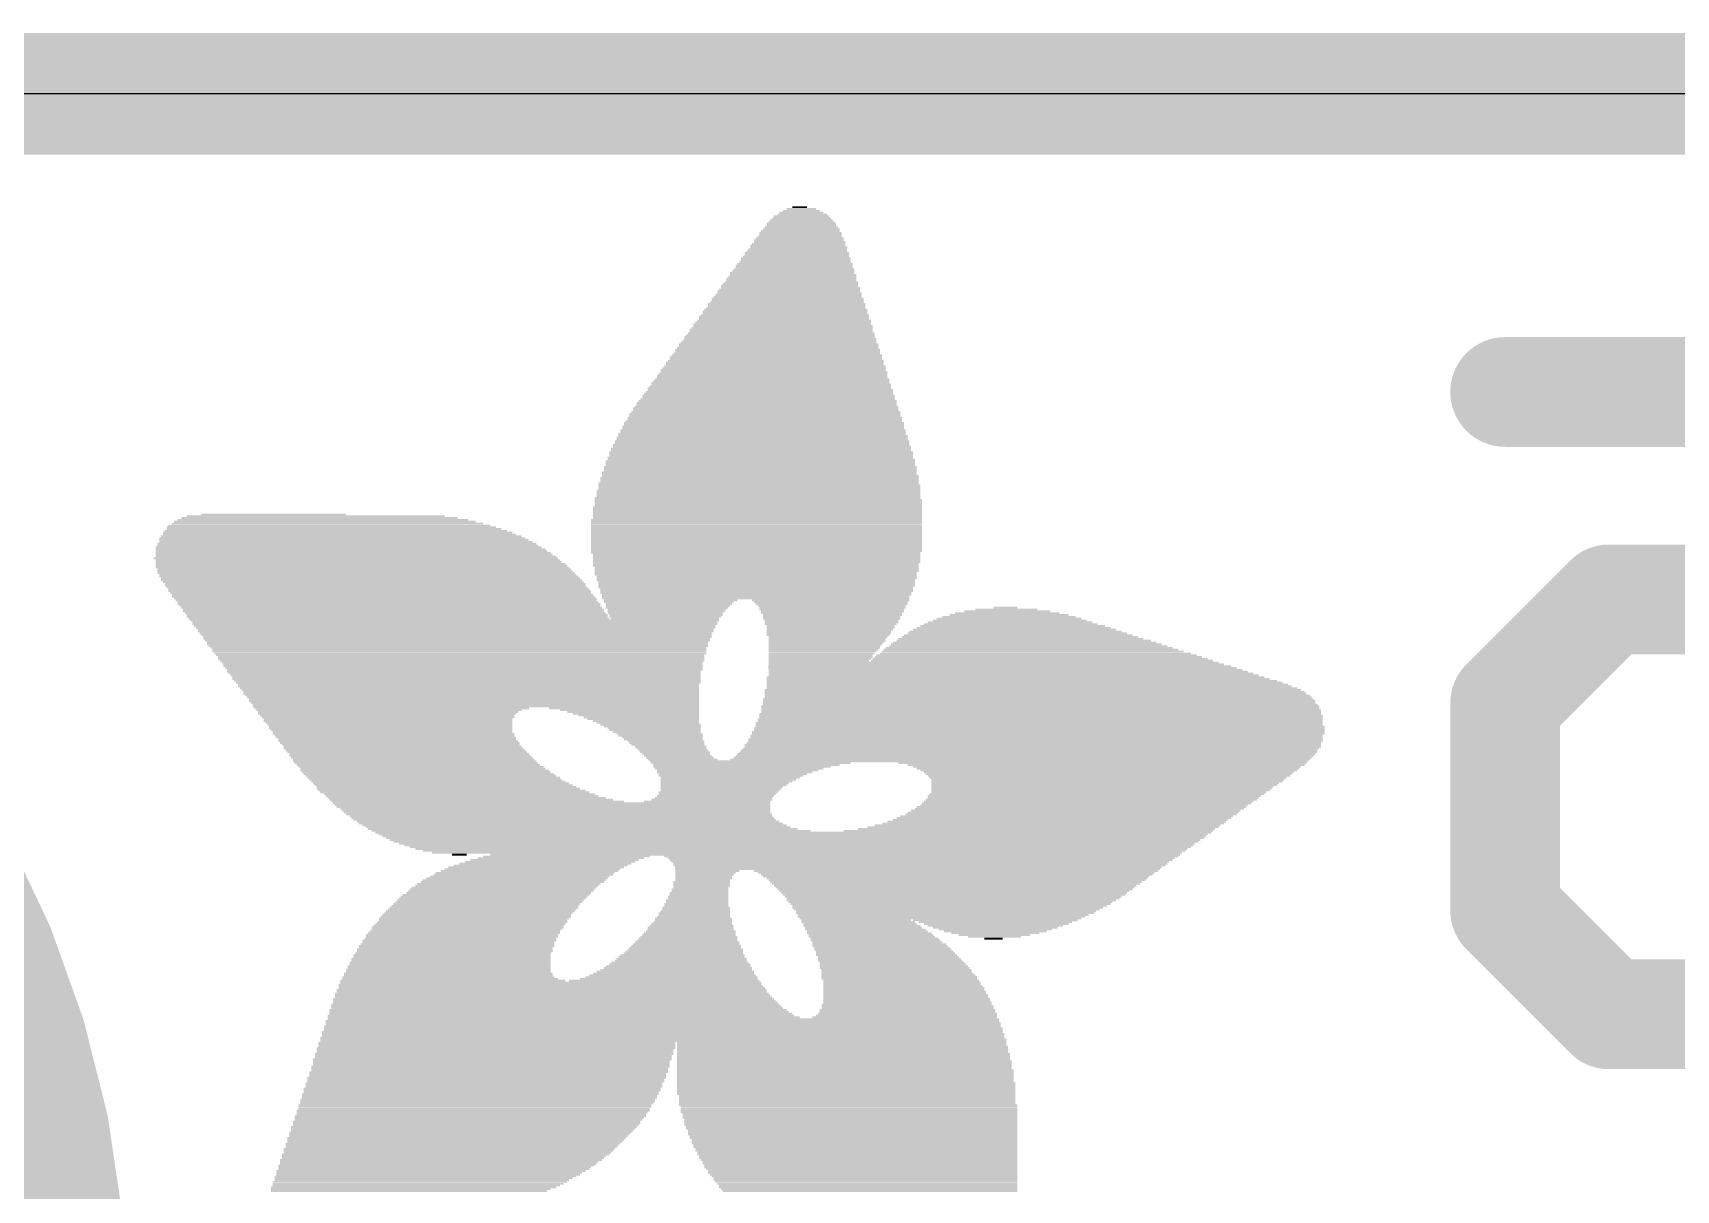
# Model space of a CAD drawing. Extents: x -0.1 to 25.5, y -0.1 to 17.9.
# Drawn here: x 4.445 to 7.868, y 15.496 to 17.907 of the extents above; entities that cross this region are included whole.
import ezdxf

# ---------------------------------------------------------------- set-up
doc = ezdxf.new("R2010")
doc.units = 0
for name, color, linetype in [('1', 12, 'CONTINUOUS'), ('16', 5, 'CONTINUOUS'), ('20', 53, 'CONTINUOUS'), ('21', 40, 'CONTINUOUS'), ('22', 6, 'CONTINUOUS')]:
    doc.layers.add(name, color=color, linetype=linetype)

# ---------------------------------------------------------------- blocks, each defined once
blk = doc.blocks.new('RECT')
blk.add_solid([(-0.5, -0.5), (0.5, -0.5), (-0.5, 0.5), (0.5, 0.5)])

msp = doc.modelspace()

# ---------------------------------------------------------------- linework, layer by layer
at = {"layer": '1', "const_width": 0.254}
msp.add_lwpolyline([(0, 17.78), (25.4, 17.78)], dxfattribs=at)
at = {"layer": '16', "const_width": 0.254}
msp.add_lwpolyline([(0, 17.78), (25.4, 17.78)], dxfattribs=at)
at = {"layer": '20'}
msp.add_line((22.86, 17.78), (2.54, 17.78), dxfattribs=at)
at = {"layer": '21', "const_width": 0.2032}
msp.add_lwpolyline([(2.54, 13.24, 1), (2.54, 17.24, 1), (2.54, 13.24)], format="xyb", dxfattribs=at)
at = {"layer": '22', "const_width": 0.1143}
for points in [[(7.5115, 17.216, 1), (7.5115, 17.1017)], [(7.7276, 16.7838, 1), (7.7276, 16.6695)], [(7.768, 16.6862, 1), (7.6872, 16.767)], [(7.9693, 16.7778, 1), (7.9181, 16.6755)], [(7.5687, 16.5106, 1), (7.4544, 16.5106)], [(7.4711, 16.551, 1), (7.5519, 16.4701)], [(7.5519, 16.1188, 1), (7.4711, 16.038)], [(7.4544, 16.0784, 1), (7.5687, 16.0784)], [(7.7276, 15.9195, 1), (7.7276, 15.8052)], [(7.6872, 15.8219, 1), (7.768, 15.9027)]]:
    msp.add_lwpolyline(points, format="xyb", dxfattribs=at)
at = {"layer": '22', "const_width": 0.2286}
for points in [[(7.5115, 17.1588), (8.3759, 17.1588)], [(7.7276, 16.7266), (7.5115, 16.5106)], [(7.9437, 16.7266), (7.7276, 16.7266)], [(8.3759, 16.5106), (7.9437, 16.7266)], [(7.5115, 16.5106), (7.5115, 16.0784)], [(7.5115, 16.0784), (7.7276, 15.8623)], [(7.7276, 15.8623), (8.1598, 15.8623)]]:
    msp.add_lwpolyline(points, dxfattribs=at)

# ---------------------------------------------------------------- block references
at = {"layer": '21'}
for p, xscale, yscale in [((6.0459, 17.5209), 0.1219, 0.0038), ((6.0459, 17.5247), 0.1143, 0.0038), ((6.0478, 17.5285), 0.1029, 0.0038), ((6.0459, 17.5324), 0.0915, 0.0039), ((6.0458, 17.5362), 0.0762, 0.0038), ((6.0459, 17.54), 0.0609, 0.0038), ((6.0421, 17.5438), 0.0305, 0.0038), ((6.044, 17.4904), 0.1715, 0.0038), ((6.044, 17.4866), 0.1715, 0.0038), ((6.0439, 17.4943), 0.1638, 0.0039), ((6.0458, 17.4981), 0.16, 0.0038), ((6.0458, 17.5019), 0.1524, 0.0038), ((6.0458, 17.5095), 0.1448, 0.0038), ((6.0458, 17.5057), 0.1448, 0.0038), ((6.0459, 17.5133), 0.1371, 0.0038), ((6.0459, 17.5171), 0.1295, 0.0038), ((6.0363, 17.4523), 0.2096, 0.0038), ((6.0382, 17.4562), 0.2058, 0.0039), ((6.0383, 17.4638), 0.1981, 0.0038), ((6.0402, 17.46), 0.2019, 0.0038), ((6.0402, 17.4676), 0.1943, 0.0038), ((6.0402, 17.4752), 0.1867, 0.0038), ((6.0421, 17.4714), 0.1905, 0.0038), ((6.0421, 17.479), 0.1829, 0.0038), ((6.0421, 17.4828), 0.1753, 0.0038), ((6.0306, 17.4219), 0.2438, 0.0038), ((6.0306, 17.4181), 0.2438, 0.0039), ((6.0325, 17.4257), 0.24, 0.0038), ((6.0325, 17.4295), 0.2324, 0.0038), ((6.0344, 17.4371), 0.2286, 0.0038), ((6.0344, 17.4333), 0.2286, 0.0038), ((6.0344, 17.4409), 0.221, 0.0038), ((6.0363, 17.4485), 0.2172, 0.0038), ((6.0363, 17.4447), 0.2172, 0.0038), ((6.023, 17.3838), 0.2819, 0.0038), ((6.0249, 17.3876), 0.2781, 0.0038), ((6.0249, 17.3952), 0.2705, 0.0038), ((6.0249, 17.3914), 0.2705, 0.0038), ((6.0268, 17.399), 0.2667, 0.0038), ((6.0268, 17.4066), 0.2591, 0.0038), ((6.0287, 17.4028), 0.2629, 0.0038), ((6.0287, 17.4104), 0.2552, 0.0038), ((6.0306, 17.4142), 0.2514, 0.0038), ((6.0173, 17.3533), 0.3163, 0.0038), ((6.0173, 17.3571), 0.3086, 0.0038), ((6.0192, 17.3609), 0.3048, 0.0038), ((6.0192, 17.3685), 0.2972, 0.0038), ((6.0211, 17.3647), 0.301, 0.0038), ((6.0211, 17.3723), 0.2934, 0.0038), ((6.0211, 17.38), 0.2857, 0.0039), ((6.023, 17.3761), 0.2896, 0.0038), ((6.0116, 17.319), 0.3505, 0.0038), ((6.0116, 17.3266), 0.3429, 0.0038), ((6.0116, 17.3228), 0.3429, 0.0038), ((6.0135, 17.3304), 0.3391, 0.0038), ((6.0135, 17.3342), 0.3315, 0.0038), ((6.0154, 17.3419), 0.3277, 0.0039), ((6.0154, 17.338), 0.3277, 0.0038), ((6.0154, 17.3457), 0.3201, 0.0038), ((6.0173, 17.3495), 0.3163, 0.0038), ((6.0039, 17.2885), 0.381, 0.0038), ((6.0039, 17.2847), 0.381, 0.0038), ((6.0058, 17.2923), 0.3772, 0.0038), ((6.0058, 17.2999), 0.3696, 0.0038), ((6.0077, 17.2961), 0.3734, 0.0038), ((6.0078, 17.3038), 0.3657, 0.0039), ((6.0097, 17.3076), 0.3619, 0.0038), ((6.0097, 17.3152), 0.3543, 0.0038), ((6.0097, 17.3114), 0.3543, 0.0038), ((5.9964, 17.2504), 0.4191, 0.0038), ((5.9983, 17.258), 0.4153, 0.0038), ((5.9983, 17.2542), 0.4153, 0.0038), ((5.9982, 17.2618), 0.4076, 0.0038), ((6.0001, 17.2657), 0.4038, 0.0039), ((6.0001, 17.2733), 0.3962, 0.0038), ((6.002, 17.2695), 0.4, 0.0038), ((6.002, 17.2771), 0.3924, 0.0038), ((6.0039, 17.2809), 0.3886, 0.0038), ((5.9906, 17.2199), 0.4534, 0.0038), ((5.9906, 17.2161), 0.4534, 0.0038), ((5.9925, 17.2237), 0.4496, 0.0038), ((5.9925, 17.2314), 0.442, 0.0038), ((5.9925, 17.2276), 0.442, 0.0039), ((5.9944, 17.2352), 0.4382, 0.0038), ((5.9944, 17.239), 0.4306, 0.0038), ((5.9963, 17.2466), 0.4268, 0.0038), ((5.9963, 17.2428), 0.4268, 0.0038), ((5.983, 17.1818), 0.4915, 0.0038), ((5.9849, 17.1856), 0.4877, 0.0038), ((5.9849, 17.1933), 0.4801, 0.0038), ((5.9849, 17.1895), 0.4801, 0.0039), ((5.9868, 17.1971), 0.4762, 0.0038), ((5.9868, 17.2047), 0.4686, 0.0038), ((5.9887, 17.2009), 0.4724, 0.0038), ((5.9887, 17.2085), 0.4648, 0.0038), ((5.9906, 17.2123), 0.461, 0.0038), ((5.9773, 17.1514), 0.5257, 0.0039), ((5.9773, 17.1475), 0.5257, 0.0038), ((5.9773, 17.1552), 0.5181, 0.0038), ((5.9792, 17.159), 0.5143, 0.0038), ((5.9792, 17.1666), 0.5067, 0.0038), ((5.9811, 17.1628), 0.5105, 0.0038), ((5.9811, 17.1704), 0.5029, 0.0038), ((5.9811, 17.178), 0.4953, 0.0038), ((5.983, 17.1742), 0.4991, 0.0038), ((5.9697, 17.1133), 0.5639, 0.0039), ((5.9716, 17.1171), 0.5601, 0.0038), ((5.9716, 17.1247), 0.5525, 0.0038), ((5.9716, 17.1209), 0.5525, 0.0038), ((5.9735, 17.1285), 0.5487, 0.0038), ((5.9735, 17.1361), 0.5411, 0.0038), ((5.9735, 17.1323), 0.5411, 0.0038), ((5.9754, 17.1399), 0.5373, 0.0038), ((5.9754, 17.1437), 0.5295, 0.0038), ((5.9658, 17.079), 0.5944, 0.0038), ((5.9659, 17.0866), 0.5867, 0.0038), ((5.9659, 17.0828), 0.5867, 0.0038), ((5.9678, 17.0942), 0.5829, 0.0038), ((5.9678, 17.0904), 0.5829, 0.0038), ((5.9678, 17.098), 0.5753, 0.0038), ((5.9697, 17.1056), 0.5715, 0.0038), ((5.9697, 17.1018), 0.5715, 0.0038), ((5.9697, 17.1094), 0.5639, 0.0038), ((5.962, 17.0485), 0.6172, 0.0038), ((5.9639, 17.0447), 0.621, 0.0038), ((5.9639, 17.0561), 0.6134, 0.0038), ((5.9639, 17.0523), 0.6134, 0.0038), ((5.9639, 17.0637), 0.6058, 0.0038), ((5.9639, 17.0599), 0.6058, 0.0038), ((5.9639, 17.0713), 0.5982, 0.0038), ((5.9658, 17.0675), 0.602, 0.0038), ((5.9658, 17.0752), 0.5944, 0.0039), ((5.9602, 17.0142), 0.6439, 0.0038), ((5.9602, 17.0104), 0.6439, 0.0038), ((5.9601, 17.0218), 0.6362, 0.0038), ((5.9621, 17.018), 0.6401, 0.0038), ((5.962, 17.0332), 0.6324, 0.0038), ((5.962, 17.0294), 0.6324, 0.0038), ((5.962, 17.0256), 0.6324, 0.0038), ((5.962, 17.0409), 0.6248, 0.0038), ((5.962, 17.0371), 0.6248, 0.0039), ((5.9582, 16.9799), 0.663, 0.0038), ((5.9582, 16.9761), 0.663, 0.0038), ((5.9582, 16.9913), 0.6554, 0.0038), ((5.9582, 16.9875), 0.6554, 0.0038), ((5.9601, 16.9837), 0.6592, 0.0038), ((5.9602, 17.0028), 0.6515, 0.0038), ((5.9602, 16.999), 0.6515, 0.0039), ((5.9602, 16.9951), 0.6515, 0.0038), ((5.9602, 17.0066), 0.6439, 0.0038), ((5.9563, 16.9532), 0.6744, 0.0038), ((5.9563, 16.9494), 0.6744, 0.0038), ((5.9563, 16.9456), 0.6744, 0.0038), ((5.9563, 16.9418), 0.6744, 0.0038), ((5.9563, 16.9685), 0.6668, 0.0038), ((5.9582, 16.9647), 0.6706, 0.0038), ((5.9582, 16.9609), 0.6706, 0.0039), ((5.9582, 16.957), 0.6706, 0.0038), ((5.9582, 16.9723), 0.663, 0.0038), ((5.9544, 16.9189), 0.6858, 0.0038), ((5.9544, 16.9151), 0.6858, 0.0038), ((5.9544, 16.9113), 0.6858, 0.0038), ((5.9544, 16.9075), 0.6858, 0.0038), ((5.9544, 16.938), 0.6782, 0.0038), ((5.9563, 16.9342), 0.682, 0.0038), ((5.9563, 16.9304), 0.682, 0.0038), ((5.9563, 16.9266), 0.682, 0.0038), ((5.9563, 16.9228), 0.682, 0.0039), ((5.0667, 16.877), 0.6858, 0.0038), ((5.0724, 16.8732), 0.6972, 0.0038), ((5.0629, 16.8808), 0.6705, 0.0038), ((5.0591, 16.8847), 0.6477, 0.0039), ((5.0534, 16.8885), 0.6287, 0.0038), ((5.0495, 16.8923), 0.6058, 0.0038), ((5.0419, 16.8961), 0.5754, 0.0038), ((5.0343, 16.8999), 0.5372, 0.0038), ((4.9466, 16.9037), 0.3009, 0.0038), ((5.9525, 16.8923), 0.6896, 0.0038), ((5.9525, 16.8885), 0.6896, 0.0038), ((5.9525, 16.8847), 0.6896, 0.0039), ((5.9525, 16.8808), 0.6896, 0.0038), ((5.9525, 16.877), 0.6896, 0.0038), ((5.9525, 16.8732), 0.6896, 0.0038), ((5.9544, 16.9037), 0.6858, 0.0038), ((5.9544, 16.8999), 0.6858, 0.0038), ((5.9544, 16.8961), 0.6858, 0.0038), ((5.0991, 16.8427), 0.7887, 0.0038), ((5.101, 16.8389), 0.7925, 0.0038), ((5.0895, 16.8542), 0.762, 0.0038), ((5.0933, 16.8504), 0.7696, 0.0038), ((5.0972, 16.8466), 0.7773, 0.0039), ((5.0876, 16.858), 0.7506, 0.0038), ((5.08, 16.8656), 0.7278, 0.0038), ((5.0838, 16.8618), 0.7354, 0.0038), ((5.0762, 16.8694), 0.7124, 0.0038), ((5.9525, 16.8694), 0.6896, 0.0038), ((5.9525, 16.8656), 0.6896, 0.0038), ((5.9525, 16.8618), 0.6896, 0.0038), ((5.9525, 16.858), 0.6896, 0.0038), ((5.9525, 16.8542), 0.6896, 0.0038), ((5.9525, 16.8504), 0.6896, 0.0038), ((5.9525, 16.8466), 0.6896, 0.0039), ((5.9525, 16.8427), 0.6896, 0.0038), ((5.9525, 16.8389), 0.6896, 0.0038), ((5.1181, 16.8123), 0.842, 0.0038), ((5.1029, 16.8351), 0.8039, 0.0038), ((5.1067, 16.8313), 0.8115, 0.0038), ((5.1086, 16.8275), 0.8153, 0.0038), ((5.1124, 16.8237), 0.823, 0.0038), ((5.1143, 16.8199), 0.8268, 0.0038), ((5.1181, 16.8161), 0.8344, 0.0038), ((5.1219, 16.8085), 0.842, 0.0039), ((5.1238, 16.8046), 0.8458, 0.0038), ((5.9525, 16.8351), 0.6896, 0.0038), ((5.9525, 16.8313), 0.6896, 0.0038), ((5.9525, 16.8275), 0.6896, 0.0038), ((5.9506, 16.8237), 0.6858, 0.0038), ((5.9525, 16.8199), 0.682, 0.0038), ((5.9525, 16.8161), 0.682, 0.0038), ((5.9525, 16.8123), 0.682, 0.0038), ((5.9525, 16.8085), 0.682, 0.0039), ((5.9525, 16.8046), 0.682, 0.0038), ((5.1276, 16.8008), 0.8534, 0.0038), ((5.1296, 16.797), 0.8573, 0.0038), ((5.1315, 16.7932), 0.8611, 0.0038), ((5.1353, 16.7894), 0.8611, 0.0038), ((5.1372, 16.7856), 0.8649, 0.0038), ((5.1391, 16.7818), 0.8687, 0.0038), ((5.1429, 16.778), 0.8687, 0.0038), ((5.1448, 16.7742), 0.8725, 0.0038), ((5.1486, 16.7704), 0.8725, 0.0039), ((5.9506, 16.8008), 0.6782, 0.0038), ((5.9506, 16.797), 0.6782, 0.0038), ((5.9525, 16.7932), 0.6744, 0.0038), ((5.9525, 16.7894), 0.6744, 0.0038), ((5.9525, 16.7856), 0.6744, 0.0038), ((5.9506, 16.7818), 0.6706, 0.0038), ((5.9506, 16.778), 0.6706, 0.0038), ((5.9525, 16.7742), 0.6668, 0.0038), ((5.9525, 16.7704), 0.6668, 0.0039), ((5.1505, 16.7665), 0.8763, 0.0038), ((5.1543, 16.7627), 0.8763, 0.0038), ((5.1582, 16.7589), 0.8763, 0.0038), ((5.1582, 16.7551), 0.8763, 0.0038), ((5.162, 16.7513), 0.8763, 0.0038), ((5.1658, 16.7475), 0.8763, 0.0038), ((5.1677, 16.7437), 0.8801, 0.0038), ((5.1696, 16.7399), 0.8763, 0.0038), ((5.1734, 16.7361), 0.8763, 0.0038), ((5.9506, 16.7665), 0.663, 0.0038), ((5.9525, 16.7627), 0.6592, 0.0038), ((5.9525, 16.7589), 0.6592, 0.0038), ((5.9525, 16.7551), 0.6592, 0.0038), ((5.9506, 16.7513), 0.6553, 0.0038), ((5.9525, 16.7475), 0.6515, 0.0038), ((5.9525, 16.7437), 0.6515, 0.0038), ((5.9506, 16.7399), 0.6477, 0.0038), ((5.9525, 16.7361), 0.6439, 0.0038), ((5.1753, 16.7323), 0.8801, 0.0039), ((5.1791, 16.7284), 0.8801, 0.0038), ((5.181, 16.7246), 0.8763, 0.0038), ((5.1848, 16.7208), 0.8763, 0.0038), ((5.1867, 16.717), 0.8801, 0.0038), ((5.1886, 16.7132), 0.8763, 0.0038), ((5.1924, 16.7094), 0.8763, 0.0038), ((5.1963, 16.7056), 0.8763, 0.0038), ((5.1963, 16.7018), 0.8763, 0.0038), ((5.9506, 16.7323), 0.6401, 0.0039), ((5.9506, 16.7284), 0.6401, 0.0038), ((5.7735, 16.7246), 0.2781, 0.0038), ((5.7697, 16.7208), 0.2705, 0.0038), ((5.7677, 16.7132), 0.259, 0.0038), ((5.7658, 16.7094), 0.2552, 0.0038), ((5.7697, 16.717), 0.2629, 0.0038), ((5.7658, 16.7056), 0.2476, 0.0038), ((5.7639, 16.7018), 0.2438, 0.0038), ((6.1068, 16.7246), 0.3276, 0.0038), ((6.1068, 16.7208), 0.32, 0.0038), ((6.1087, 16.717), 0.3162, 0.0038), ((6.1087, 16.7132), 0.3086, 0.0038), ((6.1106, 16.7094), 0.3048, 0.0038), ((6.1087, 16.7056), 0.301, 0.0038), ((6.1106, 16.7018), 0.2972, 0.0038), ((6.4745, 16.7018), 0.1791, 0.0038), ((6.4726, 16.7056), 0.1295, 0.0038), ((6.4707, 16.7094), 0.0495, 0.0038), ((5.2001, 16.698), 0.8763, 0.0038), ((5.2039, 16.6942), 0.8763, 0.0039), ((5.2039, 16.6903), 0.8763, 0.0038), ((5.2077, 16.6865), 0.8763, 0.0038), ((5.3239, 16.6827), 1.1011, 0.0038), ((5.3239, 16.6789), 1.0935, 0.0038), ((5.3239, 16.6751), 1.0935, 0.0038), ((5.3239, 16.6713), 1.0859, 0.0038), ((5.3258, 16.6675), 1.0821, 0.0038), ((5.762, 16.698), 0.24, 0.0038), ((5.7639, 16.6942), 0.2362, 0.0039), ((5.762, 16.6903), 0.2324, 0.0038), ((5.762, 16.6865), 0.2248, 0.0038), ((6.1087, 16.698), 0.2934, 0.0038), ((6.1106, 16.6942), 0.2896, 0.0039), ((6.1087, 16.6903), 0.2858, 0.0038), ((6.1087, 16.6865), 0.2858, 0.0038), ((6.1087, 16.6827), 0.2782, 0.0038), ((6.1087, 16.6789), 0.2782, 0.0038), ((6.1068, 16.6751), 0.2744, 0.0038), ((6.1067, 16.6713), 0.2667, 0.0038), ((6.1067, 16.6675), 0.2667, 0.0038), ((6.4878, 16.6675), 0.4038, 0.0038), ((6.4859, 16.6713), 0.3848, 0.0038), ((6.4821, 16.6751), 0.362, 0.0038), ((6.4802, 16.6789), 0.3429, 0.0038), ((6.4802, 16.6827), 0.32, 0.0038), ((6.4783, 16.6865), 0.301, 0.0038), ((6.4783, 16.6903), 0.2781, 0.0038), ((6.4783, 16.6942), 0.2477, 0.0039), ((6.4745, 16.698), 0.2171, 0.0038), ((5.3258, 16.6637), 1.0745, 0.0038), ((5.3258, 16.6599), 1.0745, 0.0038), ((5.3257, 16.6561), 1.0668, 0.0039), ((5.3277, 16.6522), 1.0629, 0.0038), ((5.3296, 16.6484), 1.0591, 0.0038), ((5.3277, 16.6446), 1.0553, 0.0038), ((5.3296, 16.6408), 1.0515, 0.0038), ((5.3296, 16.637), 1.0439, 0.0038), ((5.3296, 16.6332), 1.0439, 0.0038), ((6.1048, 16.6637), 0.2629, 0.0038), ((6.1029, 16.6599), 0.2591, 0.0038), ((6.1029, 16.6561), 0.2591, 0.0039), ((6.101, 16.6522), 0.2553, 0.0038), ((6.1011, 16.6484), 0.2476, 0.0038), ((6.0992, 16.6446), 0.2438, 0.0038), ((6.0992, 16.6408), 0.2438, 0.0038), ((6.0973, 16.637), 0.24, 0.0038), ((6.0954, 16.6332), 0.2362, 0.0038), ((6.5145, 16.6332), 0.5639, 0.0038), ((6.5107, 16.637), 0.5487, 0.0038), ((6.5088, 16.6408), 0.5295, 0.0038), ((6.503, 16.6446), 0.5105, 0.0038), ((6.5011, 16.6484), 0.4915, 0.0038), ((6.4973, 16.6522), 0.4762, 0.0038), ((6.4954, 16.6561), 0.4572, 0.0039), ((6.4916, 16.6599), 0.442, 0.0038), ((6.4897, 16.6637), 0.423, 0.0038), ((5.3315, 16.6294), 1.0401, 0.0038), ((5.3315, 16.6256), 1.0325, 0.0038), ((5.3334, 16.6218), 1.0287, 0.0038), ((5.3334, 16.618), 1.0287, 0.0039), ((5.3353, 16.6141), 1.0249, 0.0038), ((5.3353, 16.6103), 1.0173, 0.0038), ((5.3372, 16.6065), 1.0135, 0.0038), ((5.3372, 16.6027), 1.0135, 0.0038), ((5.3391, 16.5989), 1.0096, 0.0038), ((6.0935, 16.6294), 0.2324, 0.0038), ((6.0935, 16.6256), 0.2324, 0.0038), ((6.0916, 16.6218), 0.2286, 0.0038), ((6.0897, 16.618), 0.2247, 0.0039), ((6.0878, 16.6141), 0.2209, 0.0038), ((6.0859, 16.6103), 0.2171, 0.0038), ((6.0859, 16.6065), 0.2171, 0.0038), ((6.084, 16.6027), 0.2133, 0.0038), ((6.0821, 16.5989), 0.2095, 0.0038), ((6.5469, 16.5989), 0.7125, 0.0038), ((6.5431, 16.6027), 0.6973, 0.0038), ((6.5392, 16.6065), 0.682, 0.0038), ((6.5354, 16.6103), 0.6668, 0.0038), ((6.5335, 16.6141), 0.6477, 0.0038), ((6.5278, 16.618), 0.6286, 0.0039), ((6.524, 16.6218), 0.6134, 0.0038), ((6.5202, 16.6256), 0.5982, 0.0038), ((6.5183, 16.6294), 0.5791, 0.0038), ((5.3391, 16.5951), 1.002, 0.0038), ((5.341, 16.5913), 0.9982, 0.0038), ((5.341, 16.5875), 0.9982, 0.0038), ((5.3429, 16.5837), 0.9944, 0.0038), ((5.3448, 16.5799), 0.9906, 0.0039), ((5.3429, 16.576), 0.9868, 0.0038), ((5.3448, 16.5722), 0.983, 0.0038), ((5.3467, 16.5684), 0.9792, 0.0038), ((5.3486, 16.5646), 0.9754, 0.0038), ((6.4916, 16.5646), 1.0364, 0.0038), ((6.4592, 16.5875), 0.9639, 0.0038), ((6.4649, 16.5837), 0.9753, 0.0038), ((6.4459, 16.5951), 0.9372, 0.0038), ((6.4516, 16.5913), 0.9486, 0.0038), ((6.4707, 16.5799), 0.9867, 0.0039), ((6.4764, 16.576), 0.9982, 0.0038), ((6.4821, 16.5722), 1.0096, 0.0038), ((6.4878, 16.5684), 1.021, 0.0038), ((5.3486, 16.5608), 0.9754, 0.0038), ((5.3505, 16.557), 0.9716, 0.0038), ((5.3524, 16.5532), 0.9678, 0.0038), ((5.3525, 16.5494), 0.9601, 0.0038), ((5.3525, 16.5456), 0.9601, 0.0038), ((5.3544, 16.5418), 0.9563, 0.0039), ((5.3563, 16.5379), 0.9525, 0.0038), ((5.3582, 16.5341), 0.9487, 0.0038), ((5.3582, 16.5303), 0.9487, 0.0038), ((6.5278, 16.5379), 1.1164, 0.0038), ((6.5316, 16.5341), 1.124, 0.0038), ((6.5335, 16.5303), 1.1278, 0.0038), ((6.4973, 16.5608), 1.0478, 0.0038), ((6.5049, 16.557), 1.063, 0.0038), ((6.5107, 16.5532), 1.0745, 0.0038), ((6.5164, 16.5494), 1.0859, 0.0038), ((6.5202, 16.5456), 1.0935, 0.0038), ((6.5259, 16.5418), 1.1049, 0.0039), ((5.3601, 16.5265), 0.9449, 0.0038), ((5.362, 16.5227), 0.9411, 0.0038), ((5.3639, 16.5189), 0.9373, 0.0038), ((5.3639, 16.5151), 0.9373, 0.0038), ((5.3658, 16.5113), 0.9335, 0.0038), ((5.3677, 16.5075), 0.9297, 0.0038), ((5.3677, 16.5037), 0.9297, 0.0039), ((5.1924, 16.4998), 0.5715, 0.0038), ((5.1867, 16.496), 0.5524, 0.0038), ((5.6763, 16.4998), 0.3124, 0.0038), ((5.6877, 16.496), 0.2896, 0.0038), ((6.5431, 16.5037), 1.1621, 0.0039), ((6.5431, 16.4998), 1.1621, 0.0038), ((6.545, 16.496), 1.1659, 0.0038), ((6.5392, 16.5189), 1.1468, 0.0038), ((6.5411, 16.5151), 1.1506, 0.0038), ((6.5411, 16.5113), 1.1506, 0.0038), ((6.5431, 16.5075), 1.1545, 0.0038), ((6.5373, 16.5265), 1.1354, 0.0038), ((6.5392, 16.5227), 1.1392, 0.0038), ((5.1848, 16.4922), 0.541, 0.0038), ((5.1829, 16.4884), 0.5372, 0.0038), ((5.1829, 16.4846), 0.5296, 0.0038), ((5.1848, 16.4808), 0.5258, 0.0038), ((5.1848, 16.477), 0.5182, 0.0038), ((5.1848, 16.4732), 0.5182, 0.0038), ((5.1867, 16.4694), 0.5144, 0.0038), ((5.1886, 16.4656), 0.5106, 0.0039), ((5.1905, 16.4617), 0.5068, 0.0038), ((5.6954, 16.4922), 0.2743, 0.0038), ((5.7011, 16.4884), 0.2629, 0.0038), ((5.7068, 16.4846), 0.2515, 0.0038), ((5.7125, 16.4808), 0.2401, 0.0038), ((5.7163, 16.477), 0.2324, 0.0038), ((5.722, 16.4732), 0.221, 0.0038), ((5.7258, 16.4694), 0.2134, 0.0038), ((5.7315, 16.4656), 0.2096, 0.0039), ((5.7354, 16.4617), 0.2019, 0.0038), ((6.5412, 16.4694), 1.1811, 0.0038), ((6.5412, 16.4656), 1.1811, 0.0039), ((6.5431, 16.4617), 1.1849, 0.0038), ((6.5431, 16.477), 1.1773, 0.0038), ((6.5431, 16.4732), 1.1773, 0.0038), ((6.5431, 16.4884), 1.1697, 0.0038), ((6.545, 16.4846), 1.1735, 0.0038), ((6.545, 16.4808), 1.1735, 0.0038), ((6.545, 16.4922), 1.1659, 0.0038), ((5.1905, 16.4579), 0.5068, 0.0038), ((5.1924, 16.4541), 0.503, 0.0038), ((5.1943, 16.4503), 0.4992, 0.0038), ((5.1962, 16.4465), 0.503, 0.0038), ((5.1982, 16.4427), 0.4991, 0.0038), ((5.202, 16.4389), 0.4991, 0.0038), ((5.2039, 16.4351), 0.4953, 0.0038), ((5.2058, 16.4313), 0.4991, 0.0038), ((5.2096, 16.4275), 0.4991, 0.0039), ((5.7392, 16.4579), 0.1943, 0.0038), ((5.7411, 16.4541), 0.1905, 0.0038), ((5.7449, 16.4503), 0.1829, 0.0038), ((5.7506, 16.4465), 0.1791, 0.0038), ((5.7525, 16.4427), 0.1753, 0.0038), ((5.7563, 16.4389), 0.1676, 0.0038), ((5.7582, 16.4351), 0.1638, 0.0038), ((5.7639, 16.4313), 0.16, 0.0038), ((5.7658, 16.4275), 0.1562, 0.0039), ((6.5297, 16.4275), 1.1964, 0.0039), ((6.5335, 16.4351), 1.1964, 0.0038), ((6.5335, 16.4313), 1.1964, 0.0038), ((6.5354, 16.4427), 1.1925, 0.0038), ((6.5354, 16.4389), 1.1925, 0.0038), ((6.5393, 16.4503), 1.1925, 0.0038), ((6.5393, 16.4465), 1.1925, 0.0038), ((6.5412, 16.4579), 1.1887, 0.0038), ((6.5412, 16.4541), 1.1887, 0.0038), ((5.2115, 16.4236), 0.4953, 0.0038), ((5.2153, 16.4198), 0.4953, 0.0038), ((5.2172, 16.416), 0.4991, 0.0038), ((5.221, 16.4122), 0.4991, 0.0038), ((5.2248, 16.4084), 0.4991, 0.0038), ((5.2286, 16.4046), 0.4991, 0.0038), ((5.2305, 16.4008), 0.503, 0.0038), ((5.2343, 16.397), 0.503, 0.0038), ((5.2382, 16.3932), 0.5029, 0.0038), ((5.7677, 16.4236), 0.1524, 0.0038), ((5.7734, 16.4198), 0.1486, 0.0038), ((5.7753, 16.416), 0.1448, 0.0038), ((5.7791, 16.4122), 0.1448, 0.0038), ((5.783, 16.4084), 0.1447, 0.0038), ((5.7849, 16.4046), 0.1409, 0.0038), ((5.7887, 16.4008), 0.1409, 0.0038), ((5.7925, 16.397), 0.141, 0.0038), ((5.7982, 16.3932), 0.1448, 0.0038), ((6.5011, 16.3932), 1.2078, 0.0038), ((6.5069, 16.397), 1.2039, 0.0038), ((6.5107, 16.4008), 1.2039, 0.0038), ((6.5145, 16.4046), 1.2039, 0.0038), ((6.5183, 16.4084), 1.204, 0.0038), ((6.5202, 16.4122), 1.2002, 0.0038), ((6.524, 16.416), 1.2002, 0.0038), ((6.5278, 16.4236), 1.2002, 0.0038), ((6.5278, 16.4198), 1.2002, 0.0038), ((5.2401, 16.3894), 0.5067, 0.0039), ((5.2439, 16.3855), 0.5067, 0.0038), ((5.2477, 16.3817), 0.5067, 0.0038), ((5.2534, 16.3779), 0.5105, 0.0038), ((5.2572, 16.3741), 0.5105, 0.0038), ((5.261, 16.3703), 0.5182, 0.0038), ((5.2648, 16.3665), 0.5182, 0.0038), ((5.2705, 16.3627), 0.522, 0.0038), ((5.2743, 16.3589), 0.522, 0.0038), ((6.4154, 16.3894), 1.3716, 0.0039), ((5.9411, 16.3855), 0.4153, 0.0038), ((5.9315, 16.3817), 0.3886, 0.0038), ((5.922, 16.3779), 0.3696, 0.0038), ((5.9163, 16.3741), 0.3506, 0.0038), ((5.9125, 16.3703), 0.3353, 0.0038), ((5.9068, 16.3665), 0.3239, 0.0038), ((5.903, 16.3627), 0.3086, 0.0038), ((5.8992, 16.3589), 0.3009, 0.0038), ((6.6726, 16.3855), 0.8496, 0.0038), ((6.6802, 16.3817), 0.8268, 0.0038), ((6.6821, 16.3779), 0.8078, 0.0038), ((6.6841, 16.3741), 0.7963, 0.0038), ((6.6859, 16.3703), 0.7848, 0.0038), ((6.6859, 16.3665), 0.7696, 0.0038), ((6.6859, 16.3627), 0.762, 0.0038), ((6.6859, 16.3589), 0.7544, 0.0038), ((5.28, 16.3551), 0.5258, 0.0038), ((5.2838, 16.3513), 0.5258, 0.0039), ((5.2896, 16.3474), 0.5295, 0.0038), ((5.2953, 16.3436), 0.5334, 0.0038), ((5.301, 16.3398), 0.5372, 0.0038), ((5.3067, 16.336), 0.541, 0.0038), ((5.3105, 16.3322), 0.5486, 0.0038), ((5.3182, 16.3284), 0.5563, 0.0038), ((5.3239, 16.3246), 0.5601, 0.0038), ((5.8725, 16.3246), 0.2476, 0.0038), ((5.8801, 16.336), 0.2552, 0.0038), ((5.8782, 16.3322), 0.2514, 0.0038), ((5.8763, 16.3284), 0.2476, 0.0038), ((5.8973, 16.3551), 0.2895, 0.0038), ((5.8935, 16.3513), 0.2819, 0.0039), ((5.8897, 16.3474), 0.2743, 0.0038), ((5.8859, 16.3436), 0.2667, 0.0038), ((5.884, 16.3398), 0.2629, 0.0038), ((6.684, 16.3551), 0.743, 0.0038), ((6.684, 16.3513), 0.7354, 0.0039), ((6.6821, 16.3474), 0.7316, 0.0038), ((6.6783, 16.3436), 0.7239, 0.0038), ((6.6764, 16.3398), 0.7201, 0.0038), ((6.6726, 16.336), 0.7125, 0.0038), ((6.6707, 16.3322), 0.7087, 0.0038), ((6.6688, 16.3284), 0.7049, 0.0038), ((6.665, 16.3246), 0.6973, 0.0038), ((5.3334, 16.3208), 0.5639, 0.0038), ((5.3391, 16.317), 0.5677, 0.0038), ((5.3486, 16.3132), 0.5792, 0.0039), ((5.3582, 16.3093), 0.5905, 0.0038), ((5.3715, 16.3055), 0.6096, 0.0038), ((5.5258, 16.3017), 0.9106, 0.0038), ((5.5277, 16.2979), 0.9068, 0.0038), ((5.5296, 16.2941), 0.903, 0.0038), ((5.5334, 16.2903), 0.8954, 0.0038), ((5.8497, 16.3055), 0.2629, 0.0038), ((5.8592, 16.3093), 0.2515, 0.0038), ((5.863, 16.3132), 0.2439, 0.0039), ((5.8668, 16.317), 0.2439, 0.0038), ((5.8706, 16.3208), 0.2438, 0.0038), ((6.625, 16.2903), 0.6858, 0.0038), ((6.6288, 16.2941), 0.6858, 0.0038), ((6.6345, 16.2979), 0.682, 0.0038), ((6.6402, 16.3017), 0.6858, 0.0038), ((6.644, 16.3055), 0.6858, 0.0038), ((6.6497, 16.3093), 0.6896, 0.0038), ((6.6554, 16.317), 0.6934, 0.0038), ((6.6535, 16.3132), 0.6896, 0.0039), ((6.6612, 16.3208), 0.6973, 0.0038), ((5.5353, 16.2865), 0.8916, 0.0038), ((5.5372, 16.2827), 0.8878, 0.0038), ((5.541, 16.2789), 0.8878, 0.0038), ((5.5449, 16.2751), 0.8801, 0.0039), ((5.5487, 16.2712), 0.8801, 0.0038), ((5.5525, 16.2674), 0.8801, 0.0038), ((5.5601, 16.2636), 0.8801, 0.0038), ((5.5658, 16.2598), 0.8839, 0.0038), ((5.5734, 16.256), 0.884, 0.0038), ((6.5583, 16.256), 0.7201, 0.0038), ((6.5697, 16.2598), 0.7124, 0.0038), ((6.5774, 16.2636), 0.7049, 0.0038), ((6.585, 16.2674), 0.6973, 0.0038), ((6.5926, 16.2712), 0.6972, 0.0038), ((6.5983, 16.2751), 0.6934, 0.0039), ((6.6078, 16.2789), 0.6896, 0.0038), ((6.6116, 16.2827), 0.6896, 0.0038), ((6.6173, 16.2865), 0.6858, 0.0038), ((5.5811, 16.2522), 0.8839, 0.0038), ((5.5906, 16.2484), 0.8953, 0.0038), ((5.6077, 16.2446), 0.9144, 0.0038), ((6.0287, 16.2408), 1.7412, 0.0038), ((6.0287, 16.237), 1.726, 0.0039), ((6.0305, 16.2331), 1.7145, 0.0038), ((6.0325, 16.2293), 1.703, 0.0038), ((6.0325, 16.2255), 1.6878, 0.0038), ((6.0344, 16.2217), 1.6764, 0.0038), ((6.5183, 16.2446), 0.7696, 0.0038), ((6.5354, 16.2484), 0.743, 0.0038), ((6.5488, 16.2522), 0.7315, 0.0038), ((6.0363, 16.2179), 1.6574, 0.0038), ((6.0402, 16.2141), 1.6421, 0.0038), ((6.044, 16.2103), 1.6269, 0.0038), ((6.0458, 16.2065), 1.6078, 0.0038), ((6.0516, 16.2027), 1.5887, 0.0038), ((6.0573, 16.1989), 1.5621, 0.0039), ((5.3334, 16.195), 0.0305, 0.0038), ((5.5449, 16.1874), 0.3467, 0.0038), ((5.5563, 16.1912), 0.3467, 0.0038), ((6.1163, 16.195), 1.4364, 0.0038), ((6.2954, 16.1912), 1.0706, 0.0038), ((6.2954, 16.1874), 1.0554, 0.0038), ((5.4667, 16.1531), 0.3734, 0.0038), ((5.4705, 16.1569), 0.3734, 0.0038), ((5.4801, 16.1608), 0.3695, 0.0039), ((5.4858, 16.1646), 0.3657, 0.0038), ((5.4934, 16.1684), 0.3658, 0.0038), ((5.5029, 16.1722), 0.362, 0.0038), ((5.5125, 16.176), 0.3581, 0.0038), ((5.522, 16.1798), 0.3543, 0.0038), ((5.5315, 16.1836), 0.3505, 0.0038), ((6.2954, 16.1836), 1.0478, 0.0038), ((6.2934, 16.1798), 1.0363, 0.0038), ((6.2934, 16.176), 1.0287, 0.0038), ((6.2915, 16.1722), 1.0249, 0.0038), ((6.2896, 16.1684), 1.0135, 0.0038), ((6.2877, 16.1646), 1.0097, 0.0038), ((5.8496, 16.1608), 0.1334, 0.0039), ((5.8458, 16.1569), 0.1258, 0.0038), ((5.8439, 16.1531), 0.122, 0.0038), ((6.3678, 16.1608), 0.842, 0.0039), ((6.3678, 16.1569), 0.8268, 0.0038), ((6.3697, 16.1531), 0.8154, 0.0038), ((5.4191, 16.1188), 0.3848, 0.0038), ((5.4229, 16.1227), 0.3848, 0.0039), ((5.4267, 16.1265), 0.3848, 0.0038), ((5.4324, 16.1303), 0.381, 0.0038), ((5.4362, 16.1341), 0.381, 0.0038), ((5.4439, 16.1379), 0.381, 0.0038), ((5.4477, 16.1417), 0.381, 0.0038), ((5.4534, 16.1455), 0.3772, 0.0038), ((5.4591, 16.1493), 0.3734, 0.0038), ((5.8344, 16.1227), 0.1181, 0.0039), ((5.8344, 16.1188), 0.1181, 0.0038), ((5.8382, 16.1379), 0.1181, 0.0038), ((5.8382, 16.1341), 0.1181, 0.0038), ((5.8382, 16.1303), 0.1181, 0.0038), ((5.8363, 16.1265), 0.1143, 0.0038), ((5.842, 16.1493), 0.1182, 0.0038), ((5.842, 16.1455), 0.1182, 0.0038), ((5.8401, 16.1417), 0.1143, 0.0038), ((6.3678, 16.1493), 0.8039, 0.0038), ((6.3697, 16.1455), 0.7925, 0.0038), ((6.3697, 16.1417), 0.7848, 0.0038), ((6.3678, 16.1379), 0.7734, 0.0038), ((6.3678, 16.1341), 0.7658, 0.0038), ((6.3659, 16.1303), 0.7544, 0.0038), ((6.3659, 16.1265), 0.7468, 0.0038), ((6.3659, 16.1227), 0.7391, 0.0039), ((6.3639, 16.1188), 0.7277, 0.0038), ((5.3848, 16.0846), 0.3924, 0.0039), ((5.3867, 16.0884), 0.3886, 0.0038), ((5.3905, 16.0922), 0.3886, 0.0038), ((5.3943, 16.096), 0.3886, 0.0038), ((5.3981, 16.0998), 0.3886, 0.0038), ((5.402, 16.1036), 0.3887, 0.0038), ((5.4058, 16.1074), 0.3887, 0.0038), ((5.4096, 16.1112), 0.3886, 0.0038), ((5.4153, 16.115), 0.3848, 0.0038), ((5.8268, 16.0846), 0.1409, 0.0039), ((5.8268, 16.0922), 0.1333, 0.0038), ((5.8268, 16.0884), 0.1333, 0.0038), ((5.8287, 16.0998), 0.1295, 0.0038), ((5.8287, 16.096), 0.1295, 0.0038), ((5.8306, 16.1074), 0.1257, 0.0038), ((5.8306, 16.1036), 0.1257, 0.0038), ((5.8325, 16.115), 0.1219, 0.0038), ((5.8325, 16.1112), 0.1219, 0.0038), ((6.3639, 16.115), 0.7201, 0.0038), ((6.3639, 16.1112), 0.7125, 0.0038), ((6.362, 16.1074), 0.7011, 0.0038), ((6.3621, 16.1036), 0.6934, 0.0038), ((6.3583, 16.0998), 0.6858, 0.0038), ((6.3563, 16.096), 0.6743, 0.0038), ((6.3563, 16.0922), 0.6667, 0.0038), ((6.3544, 16.0884), 0.6553, 0.0038), ((6.3506, 16.0846), 0.6477, 0.0039), ((5.3562, 16.0503), 0.3962, 0.0038), ((5.3601, 16.0541), 0.3963, 0.0038), ((5.3639, 16.0617), 0.3963, 0.0038), ((5.362, 16.0579), 0.3925, 0.0038), ((5.3677, 16.0655), 0.3963, 0.0038), ((5.3696, 16.0693), 0.3925, 0.0038), ((5.3734, 16.0731), 0.3924, 0.0038), ((5.3772, 16.0769), 0.3924, 0.0038), ((5.381, 16.0807), 0.3924, 0.0038), ((5.8173, 16.0503), 0.1677, 0.0038), ((5.8192, 16.0541), 0.1639, 0.0038), ((5.8211, 16.0617), 0.1601, 0.0038), ((5.8211, 16.0579), 0.1601, 0.0038), ((5.821, 16.0655), 0.1524, 0.0038), ((5.823, 16.0731), 0.1485, 0.0038), ((5.823, 16.0693), 0.1485, 0.0038), ((5.8249, 16.0769), 0.1447, 0.0038), ((5.8268, 16.0807), 0.1409, 0.0038), ((6.3487, 16.0807), 0.6363, 0.0038), ((6.3468, 16.0769), 0.6248, 0.0038), ((6.3449, 16.0731), 0.621, 0.0038), ((6.3411, 16.0693), 0.6058, 0.0038), ((6.3373, 16.0655), 0.5982, 0.0038), ((6.3354, 16.0617), 0.5868, 0.0038), ((6.1601, 16.0579), 0.2286, 0.0038), ((6.164, 16.0541), 0.2363, 0.0038), ((6.1678, 16.0503), 0.2363, 0.0038), ((6.4497, 16.0579), 0.3429, 0.0038), ((6.4497, 16.0541), 0.32, 0.0038), ((6.4516, 16.0503), 0.301, 0.0038), ((5.3334, 16.016), 0.4039, 0.0038), ((5.3353, 16.0198), 0.4001, 0.0038), ((5.3391, 16.0274), 0.4, 0.0038), ((5.3391, 16.0236), 0.4, 0.0038), ((5.3429, 16.0312), 0.4, 0.0038), ((5.3448, 16.035), 0.3962, 0.0038), ((5.3505, 16.0426), 0.4, 0.0038), ((5.3486, 16.0388), 0.3962, 0.0038), ((5.3524, 16.0465), 0.3962, 0.0039), ((5.8077, 16.016), 0.2096, 0.0038), ((5.8096, 16.0198), 0.2058, 0.0038), ((5.8116, 16.0236), 0.2019, 0.0038), ((5.8116, 16.0274), 0.1943, 0.0038), ((5.8135, 16.0312), 0.1905, 0.0038), ((5.8154, 16.035), 0.1867, 0.0038), ((5.8154, 16.0426), 0.1791, 0.0038), ((5.8154, 16.0388), 0.1791, 0.0038), ((5.8173, 16.0465), 0.1753, 0.0039), ((6.1715, 16.0465), 0.2439, 0.0039), ((6.1754, 16.0426), 0.2438, 0.0038), ((6.1792, 16.0388), 0.2514, 0.0038), ((6.183, 16.035), 0.2514, 0.0038), ((6.1868, 16.0312), 0.259, 0.0038), ((6.1907, 16.0274), 0.2591, 0.0038), ((6.1926, 16.0236), 0.2629, 0.0038), ((6.1983, 16.0198), 0.2667, 0.0038), ((6.2002, 16.016), 0.2705, 0.0038), ((6.4497, 16.0465), 0.282, 0.0039), ((6.4497, 16.0426), 0.259, 0.0038), ((6.4497, 16.0388), 0.2362, 0.0038), ((6.4497, 16.035), 0.2134, 0.0038), ((6.4497, 16.0312), 0.1828, 0.0038), ((6.4478, 16.0274), 0.1486, 0.0038), ((6.4478, 16.0236), 0.1105, 0.0038), ((6.4459, 16.0198), 0.0381, 0.0038), ((5.3182, 15.9855), 0.4115, 0.0038), ((5.3182, 15.9817), 0.4115, 0.0038), ((5.3201, 15.9893), 0.4077, 0.0038), ((5.3239, 15.9969), 0.4077, 0.0038), ((5.3239, 15.9931), 0.4077, 0.0038), ((5.3277, 16.0045), 0.4077, 0.0038), ((5.3258, 16.0007), 0.4039, 0.0038), ((5.3296, 16.0084), 0.4039, 0.0039), ((5.3315, 16.0122), 0.4001, 0.0038), ((5.7963, 15.9817), 0.2629, 0.0038), ((5.7982, 15.9855), 0.2591, 0.0038), ((5.8001, 15.9893), 0.2476, 0.0038), ((5.802, 15.9931), 0.2438, 0.0038), ((5.8039, 15.9969), 0.24, 0.0038), ((5.8039, 16.0007), 0.2324, 0.0038), ((5.8058, 16.0045), 0.2286, 0.0038), ((5.8058, 16.0084), 0.221, 0.0039), ((5.8077, 16.0122), 0.2172, 0.0038), ((6.2039, 16.0122), 0.2705, 0.0038), ((6.2077, 16.0084), 0.2781, 0.0039), ((6.2096, 16.0045), 0.2819, 0.0038), ((6.2134, 16.0007), 0.2819, 0.0038), ((6.2154, 15.9969), 0.2858, 0.0038), ((6.2192, 15.9931), 0.2858, 0.0038), ((6.2211, 15.9893), 0.2896, 0.0038), ((6.223, 15.9855), 0.2934, 0.0038), ((6.2268, 15.9817), 0.2934, 0.0038), ((5.3105, 15.9474), 0.4344, 0.0038), ((5.3105, 15.955), 0.4268, 0.0038), ((5.3105, 15.9512), 0.4268, 0.0038), ((5.3125, 15.9626), 0.4229, 0.0038), ((5.3125, 15.9588), 0.4229, 0.0038), ((5.3144, 15.9703), 0.4191, 0.0039), ((5.3144, 15.9664), 0.4191, 0.0038), ((5.3163, 15.9779), 0.4153, 0.0038), ((5.3163, 15.9741), 0.4153, 0.0038), ((5.7792, 15.9474), 0.3353, 0.0038), ((5.783, 15.9512), 0.3277, 0.0038), ((5.7849, 15.955), 0.3163, 0.0038), ((5.7887, 15.9588), 0.3086, 0.0038), ((5.7887, 15.9626), 0.301, 0.0038), ((5.7925, 15.9664), 0.2934, 0.0038), ((5.7925, 15.9703), 0.2857, 0.0039), ((5.7944, 15.9741), 0.2743, 0.0038), ((5.7963, 15.9779), 0.2705, 0.0038), ((6.2287, 15.9779), 0.2972, 0.0038), ((6.2306, 15.9741), 0.301, 0.0038), ((6.2401, 15.9588), 0.3125, 0.0038), ((6.2344, 15.9703), 0.301, 0.0039), ((6.2363, 15.9664), 0.3048, 0.0038), ((6.2382, 15.9626), 0.3086, 0.0038), ((6.2439, 15.955), 0.3125, 0.0038), ((6.2439, 15.9512), 0.3125, 0.0038), ((6.2458, 15.9474), 0.3163, 0.0038), ((5.5258, 15.9131), 0.8953, 0.0038), ((5.522, 15.9245), 0.8801, 0.0038), ((5.5239, 15.9207), 0.8839, 0.0038), ((5.5258, 15.9169), 0.8877, 0.0038), ((5.32, 15.9322), 0.4686, 0.0039), ((5.5239, 15.9283), 0.8763, 0.0038), ((5.3105, 15.9398), 0.442, 0.0038), ((5.3143, 15.936), 0.4496, 0.0038), ((5.3105, 15.9436), 0.4344, 0.0038), ((5.7601, 15.9322), 0.3962, 0.0039), ((5.7696, 15.936), 0.3696, 0.0038), ((5.7754, 15.9398), 0.3581, 0.0038), ((5.7773, 15.9436), 0.3467, 0.0038), ((6.2477, 15.9436), 0.3201, 0.0038), ((6.2496, 15.9398), 0.3239, 0.0038), ((6.2496, 15.936), 0.3239, 0.0038), ((6.2535, 15.9322), 0.3238, 0.0039), ((6.2554, 15.9283), 0.3276, 0.0038), ((6.2554, 15.9245), 0.3276, 0.0038), ((6.2573, 15.9207), 0.3314, 0.0038), ((6.2592, 15.9169), 0.3352, 0.0038), ((6.2592, 15.9131), 0.3352, 0.0038), ((5.5334, 15.8826), 0.9334, 0.0038), ((5.5353, 15.8788), 0.9372, 0.0038), ((5.5296, 15.8941), 0.9182, 0.0039), ((5.5315, 15.8902), 0.922, 0.0038), ((5.5334, 15.8864), 0.9258, 0.0038), ((5.5258, 15.9055), 0.903, 0.0038), ((5.5277, 15.9017), 0.9068, 0.0038), ((5.5296, 15.8979), 0.9106, 0.0038), ((5.5258, 15.9093), 0.8953, 0.0038), ((6.2649, 15.8826), 0.3544, 0.0038), ((6.2668, 15.8788), 0.3582, 0.0038), ((6.2611, 15.9093), 0.339, 0.0038), ((6.2611, 15.9055), 0.339, 0.0038), ((6.2631, 15.9017), 0.3429, 0.0038), ((6.2631, 15.8979), 0.3429, 0.0038), ((6.265, 15.8941), 0.3467, 0.0039), ((6.265, 15.8902), 0.3467, 0.0038), ((6.2669, 15.8864), 0.3505, 0.0038), ((5.7563, 15.8483), 1.4021, 0.0038), ((5.7582, 15.8445), 1.4059, 0.0038), ((5.5448, 15.8598), 0.9716, 0.0038), ((5.5505, 15.8559), 0.983, 0.0039), ((5.7582, 15.8521), 1.3983, 0.0038), ((5.5392, 15.8712), 0.9525, 0.0038), ((5.5411, 15.8674), 0.9563, 0.0038), ((5.5449, 15.8636), 0.9639, 0.0038), ((5.5372, 15.875), 0.941, 0.0038), ((6.2611, 15.8559), 0.3848, 0.0039), ((6.2649, 15.8598), 0.3772, 0.0038), ((6.2668, 15.8636), 0.3734, 0.0038), ((6.2668, 15.8712), 0.3658, 0.0038), ((6.2668, 15.8674), 0.3658, 0.0038), ((6.2668, 15.875), 0.3582, 0.0038), ((5.7582, 15.8102), 1.4288, 0.0038), ((5.7563, 15.814), 1.4249, 0.0038), ((5.7563, 15.8255), 1.4173, 0.0038), ((5.7582, 15.8217), 1.4211, 0.0038), ((5.7582, 15.8178), 1.4211, 0.0039), ((5.7563, 15.8369), 1.4097, 0.0038), ((5.7582, 15.8331), 1.4135, 0.0038), ((5.7582, 15.8293), 1.4135, 0.0038), ((5.7582, 15.8407), 1.4059, 0.0038), ((5.4058, 15.7797), 0.7467, 0.0039), ((5.4039, 15.7759), 0.7429, 0.0038), ((5.4096, 15.7912), 0.7467, 0.0038), ((5.4077, 15.7874), 0.7429, 0.0038), ((5.4077, 15.7836), 0.7429, 0.0038), ((5.4115, 15.8026), 0.7429, 0.0038), ((5.4115, 15.7988), 0.7429, 0.0038), ((5.4115, 15.795), 0.7429, 0.0038), ((5.7582, 15.8064), 1.4288, 0.0038), ((6.1297, 15.8026), 0.6858, 0.0038), ((6.1297, 15.7988), 0.6858, 0.0038), ((6.1316, 15.795), 0.6896, 0.0038), ((6.1316, 15.7912), 0.6896, 0.0038), ((6.1316, 15.7874), 0.6896, 0.0038), ((6.1316, 15.7836), 0.6896, 0.0038), ((6.1335, 15.7797), 0.6934, 0.0039), ((6.1335, 15.7759), 0.6934, 0.0038), ((5.3943, 15.7416), 0.7468, 0.0039), ((5.3982, 15.7531), 0.7467, 0.0038), ((5.3963, 15.7493), 0.7429, 0.0038), ((5.3963, 15.7455), 0.7429, 0.0038), ((5.402, 15.7683), 0.7467, 0.0038), ((5.4001, 15.7645), 0.7429, 0.0038), ((5.4001, 15.7607), 0.7429, 0.0038), ((5.4001, 15.7569), 0.7429, 0.0038), ((5.4039, 15.7721), 0.7429, 0.0038), ((6.1335, 15.7721), 0.6934, 0.0038), ((6.1335, 15.7683), 0.6934, 0.0038), ((6.1354, 15.7645), 0.6972, 0.0038), ((6.1354, 15.7607), 0.6972, 0.0038), ((6.1354, 15.7569), 0.6972, 0.0038), ((6.1354, 15.7531), 0.6972, 0.0038), ((6.1354, 15.7493), 0.6972, 0.0038), ((6.1373, 15.7455), 0.701, 0.0038), ((6.1373, 15.7416), 0.701, 0.0039), ((5.381, 15.7074), 0.743, 0.0038), ((5.3848, 15.7188), 0.743, 0.0038), ((5.3848, 15.715), 0.743, 0.0038), ((5.3848, 15.7112), 0.743, 0.0038), ((5.3905, 15.7302), 0.7468, 0.0038), ((5.3886, 15.7264), 0.743, 0.0038), ((5.3886, 15.7226), 0.743, 0.0038), ((5.3924, 15.7378), 0.743, 0.0038), ((5.3924, 15.734), 0.743, 0.0038), ((6.1373, 15.7378), 0.701, 0.0038), ((6.1373, 15.734), 0.701, 0.0038), ((6.1373, 15.7302), 0.701, 0.0038), ((6.1373, 15.7264), 0.701, 0.0038), ((6.1373, 15.7226), 0.701, 0.0038), ((6.1392, 15.7188), 0.7048, 0.0038), ((6.1392, 15.715), 0.7048, 0.0038), ((6.1392, 15.7112), 0.7048, 0.0038), ((6.1392, 15.7074), 0.7048, 0.0038), ((5.3658, 15.6731), 0.7353, 0.0038), ((5.3715, 15.6845), 0.7391, 0.0038), ((5.3715, 15.6807), 0.7391, 0.0038), ((5.3696, 15.6769), 0.7353, 0.0038), ((5.3772, 15.6959), 0.743, 0.0038), ((5.3753, 15.6921), 0.7391, 0.0038), ((5.3753, 15.6883), 0.7391, 0.0038), ((5.381, 15.7035), 0.743, 0.0039), ((5.3791, 15.6997), 0.7392, 0.0038), ((6.1392, 15.7035), 0.7048, 0.0039), ((6.1392, 15.6997), 0.7048, 0.0038), ((6.1392, 15.6959), 0.7048, 0.0038), ((6.1411, 15.6921), 0.701, 0.0038), ((6.1411, 15.6883), 0.701, 0.0038), ((6.1411, 15.6845), 0.701, 0.0038), ((6.1411, 15.6807), 0.701, 0.0038), ((6.1411, 15.6769), 0.701, 0.0038), ((6.143, 15.6731), 0.7048, 0.0038), ((5.3487, 15.6388), 0.7239, 0.0038), ((5.3563, 15.6502), 0.7315, 0.0038), ((5.3544, 15.6464), 0.7277, 0.0038), ((5.3525, 15.6426), 0.7239, 0.0038), ((5.362, 15.6616), 0.7353, 0.0038), ((5.3601, 15.6578), 0.7315, 0.0038), ((5.3582, 15.654), 0.7277, 0.0038), ((5.3658, 15.6693), 0.7353, 0.0038), ((5.3639, 15.6654), 0.7315, 0.0039), ((6.1449, 15.6693), 0.701, 0.0038), ((6.1449, 15.6654), 0.701, 0.0039), ((6.1449, 15.6616), 0.701, 0.0038), ((6.1449, 15.6578), 0.701, 0.0038), ((6.1468, 15.654), 0.6972, 0.0038), ((6.1468, 15.6502), 0.6972, 0.0038), ((6.1468, 15.6464), 0.6972, 0.0038), ((6.1487, 15.6426), 0.6934, 0.0038), ((6.1487, 15.6388), 0.6934, 0.0038), ((5.3277, 15.6045), 0.7049, 0.0038), ((5.3353, 15.6159), 0.7125, 0.0038), ((5.3334, 15.6121), 0.7087, 0.0038), ((5.3315, 15.6083), 0.7049, 0.0038), ((5.3429, 15.6274), 0.7201, 0.0039), ((5.341, 15.6235), 0.7163, 0.0038), ((5.3391, 15.6197), 0.7125, 0.0038), ((5.3487, 15.635), 0.7239, 0.0038), ((5.3467, 15.6312), 0.72, 0.0038), ((6.1487, 15.635), 0.6934, 0.0038), ((6.1487, 15.6312), 0.6934, 0.0038), ((6.1506, 15.6274), 0.6896, 0.0039), ((6.1506, 15.6235), 0.6896, 0.0038), ((6.1525, 15.6197), 0.6858, 0.0038), ((6.1525, 15.6159), 0.6858, 0.0038), ((6.1525, 15.6121), 0.6858, 0.0038), ((6.1544, 15.6083), 0.682, 0.0038), ((6.1544, 15.6045), 0.682, 0.0038), ((5.3048, 15.5702), 0.682, 0.0038), ((5.3124, 15.5816), 0.6896, 0.0038), ((5.3105, 15.5778), 0.6858, 0.0038), ((5.3086, 15.574), 0.682, 0.0038), ((5.32, 15.5931), 0.6972, 0.0038), ((5.3181, 15.5893), 0.6934, 0.0039), ((5.3162, 15.5854), 0.6896, 0.0038), ((5.3258, 15.6007), 0.7011, 0.0038), ((5.3239, 15.5969), 0.6973, 0.0038), ((6.1563, 15.6007), 0.6782, 0.0038), ((6.1563, 15.5969), 0.6782, 0.0038), ((6.1563, 15.5931), 0.6782, 0.0038), ((6.1582, 15.5893), 0.6744, 0.0039), ((6.1582, 15.5854), 0.6744, 0.0038), ((6.1602, 15.5816), 0.6705, 0.0038), ((6.1602, 15.5778), 0.6705, 0.0038), ((6.1621, 15.574), 0.6667, 0.0038), ((6.1621, 15.5702), 0.6667, 0.0038), ((5.2744, 15.5359), 0.6439, 0.0038), ((5.2858, 15.5473), 0.6591, 0.0038), ((5.282, 15.5435), 0.6515, 0.0038), ((5.2801, 15.5397), 0.6477, 0.0038), ((5.2953, 15.5588), 0.6705, 0.0038), ((5.2915, 15.555), 0.6629, 0.0038), ((5.2896, 15.5512), 0.6591, 0.0039), ((5.301, 15.5664), 0.6744, 0.0038), ((5.2991, 15.5626), 0.6706, 0.0038), ((6.164, 15.5664), 0.6629, 0.0038), ((6.164, 15.5626), 0.6629, 0.0038), ((6.1659, 15.5588), 0.6591, 0.0038), ((6.1678, 15.555), 0.6553, 0.0038), ((6.1678, 15.5512), 0.6553, 0.0039), ((6.1696, 15.5473), 0.6515, 0.0038), ((6.1696, 15.5435), 0.6515, 0.0038), ((6.1715, 15.5397), 0.6477, 0.0038), ((6.1734, 15.5359), 0.6439, 0.0038), ((5.2381, 15.5016), 0.5944, 0.0038), ((5.2515, 15.5131), 0.6135, 0.0039), ((5.2476, 15.5092), 0.6058, 0.0038), ((5.2438, 15.5054), 0.5982, 0.0038), ((5.2629, 15.5245), 0.6286, 0.0038), ((5.2591, 15.5207), 0.621, 0.0038), ((5.2553, 15.5169), 0.6134, 0.0038), ((5.2705, 15.5321), 0.6362, 0.0038), ((5.2686, 15.5283), 0.6324, 0.0038), ((6.1734, 15.5321), 0.6439, 0.0038), ((6.1753, 15.5283), 0.6401, 0.0038), ((6.1772, 15.5245), 0.6363, 0.0038), ((6.1792, 15.5207), 0.6324, 0.0038), ((6.1792, 15.5169), 0.6324, 0.0038), ((6.1811, 15.5131), 0.6286, 0.0039), ((6.183, 15.5092), 0.6248, 0.0038), ((6.1849, 15.5054), 0.621, 0.0038), ((6.1849, 15.5016), 0.621, 0.0038), ((5.2324, 15.4978), 0.583, 0.0038), ((5.2286, 15.494), 0.5753, 0.0038), ((6.1868, 15.4978), 0.6172, 0.0038), ((6.1887, 15.494), 0.6134, 0.0038)]:
    msp.add_blockref('RECT', p, dxfattribs=dict(at, xscale=xscale, yscale=yscale))

doc.saveas('drawing.dxf')
